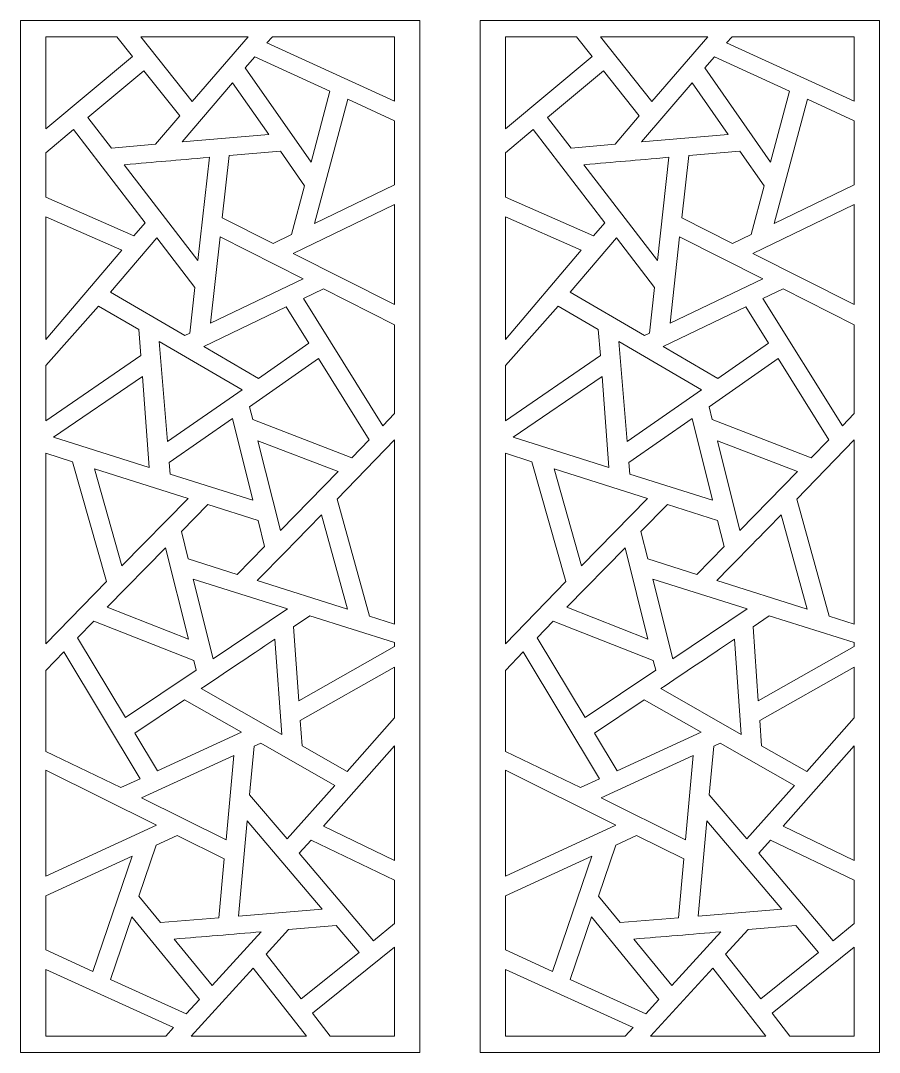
# Model space of a CAD drawing. Header units: centimetres. Extents: x -9.8 to 7.5, y -13.1 to 7.8.
import ezdxf

# ---------------------------------------------------------------- set-up
doc = ezdxf.new("R2010")
doc.units = ezdxf.units.CM
doc.header["$MEASUREMENT"] = 0
doc.layers.add('layer 1', color=7, linetype='Continuous')

msp = doc.modelspace()

# ---------------------------------------------------------------- linework, layer by layer
at = {"layer": 'layer 1', "color": 242, "lineweight": 9}
for points, knots in [([(-9.83016, 7.8012), (-7.20105, 7.8012), (-4.38065, 7.8012), (-1.75526, 7.8012), (-1.75526, 7.8012), (-1.75526, 0.67706), (-1.75526, -5.07497), (-1.75526, -13.07135), (-1.75526, -13.07135), (-4.38448, -13.07135), (-7.20509, -13.07135), (-9.83016, -13.07135), (-9.83016, -13.07135), (-9.83016, -6.11382), (-9.83016, 0.84371), (-9.83016, 7.8012)], [0, 0, 0, 0, 0.2, 0.2, 0.2, 0.2, 0.4, 0.4, 0.4, 0.4, 0.6, 0.6, 0.6, 0.6, 1, 1, 1, 1]), ([(-9.31799, 5.61068), (-9.31799, 5.61068), (-7.56679, 7.07403), (-7.56679, 7.07403), (-7.56679, 7.07403), (-7.56679, 7.07403), (-7.88141, 7.47029), (-7.88141, 7.47029), (-7.88141, 7.47029), (-7.88141, 7.47029), (-9.31799, 7.47029), (-9.31799, 7.47029), (-9.31799, 7.47029), (-9.31799, 7.47029), (-9.31799, 5.61068), (-9.31799, 5.61068)], [0, 0, 0, 0, 0.2, 0.2, 0.2, 0.2, 0.4, 0.4, 0.4, 0.4, 0.6, 0.6, 0.6, 0.6, 1, 1, 1, 1]), ([(-7.39704, 7.47029), (-7.39704, 7.47029), (-6.36133, 6.16583), (-6.36133, 6.16583), (-6.36133, 6.16583), (-6.36133, 6.16583), (-5.22453, 7.47029), (-5.22453, 7.47029), (-5.22453, 7.47029), (-5.22453, 7.47029), (-7.39704, 7.47029), (-7.39704, 7.47029)], [0, 0, 0, 0, 0.25, 0.25, 0.25, 0.25, 0.5, 0.5, 0.5, 0.5, 1, 1, 1, 1]), ([(-4.84812, 7.35404), (-4.84812, 7.35404), (-2.26742, 6.17101), (-2.26742, 6.17101), (-2.26742, 6.17101), (-2.26742, 6.17101), (-2.26742, 7.47029), (-2.26742, 7.47029), (-2.26742, 7.47029), (-2.26742, 7.47029), (-4.7354, 7.47029), (-4.7354, 7.47029), (-4.7354, 7.47029), (-4.7354, 7.47029), (-4.84812, 7.35404), (-4.84812, 7.35404)], [0, 0, 0, 0, 0.2, 0.2, 0.2, 0.2, 0.4, 0.4, 0.4, 0.4, 0.6, 0.6, 0.6, 0.6, 1, 1, 1, 1]), ([(-5.28492, 6.8431), (-5.28492, 6.8431), (-3.95623, 4.9408), (-3.95623, 4.9408), (-3.95623, 4.9408), (-3.95623, 4.9408), (-3.57295, 6.37358), (-3.57295, 6.37358), (-3.57295, 6.37358), (-3.57295, 6.37358), (-5.0935, 7.06701), (-5.0935, 7.06701), (-5.0935, 7.06701), (-5.0935, 7.06701), (-5.28492, 6.8431), (-5.28492, 6.8431)], [0, 0, 0, 0, 0.2, 0.2, 0.2, 0.2, 0.4, 0.4, 0.4, 0.4, 0.6, 0.6, 0.6, 0.6, 1, 1, 1, 1]), ([(-7.99142, 5.22147), (-7.99142, 5.22147), (-7.10227, 5.29915), (-7.10227, 5.29915), (-7.10227, 5.29915), (-7.10227, 5.29915), (-6.61247, 5.87208), (-6.61247, 5.87208), (-6.61247, 5.87208), (-6.61247, 5.87208), (-7.33556, 6.78281), (-7.33556, 6.78281), (-7.33556, 6.78281), (-7.33556, 6.78281), (-8.46906, 5.84282), (-8.46906, 5.84282), (-8.46906, 5.84282), (-8.46906, 5.84282), (-7.99142, 5.22147), (-7.99142, 5.22147)], [0, 0, 0, 0, 0.16666667, 0.16666667, 0.16666667, 0.16666667, 0.33333333, 0.33333333, 0.33333333, 0.33333333, 0.5, 0.5, 0.5, 0.5, 0.66666667, 0.66666667, 0.66666667, 0.66666667, 1, 1, 1, 1]), ([(-6.5647, 5.34611), (-6.5647, 5.34611), (-4.81167, 5.49927), (-4.81167, 5.49927), (-4.81167, 5.49927), (-4.81167, 5.49927), (-5.54104, 6.54351), (-5.54104, 6.54351), (-5.54104, 6.54351), (-5.54104, 6.54351), (-6.5647, 5.34611), (-6.5647, 5.34611)], [0, 0, 0, 0, 0.25, 0.25, 0.25, 0.25, 0.5, 0.5, 0.5, 0.5, 1, 1, 1, 1]), ([(-2.26742, 5.77207), (-2.26742, 5.77207), (-3.21236, 6.20913), (-3.21236, 6.20913), (-3.21236, 6.20913), (-3.21236, 6.20913), (-3.8837, 3.69961), (-3.8837, 3.69961), (-3.8837, 3.69961), (-3.8837, 3.69961), (-2.26742, 4.48257), (-2.26742, 4.48257), (-2.26742, 4.48257), (-2.26742, 4.48257), (-2.26742, 5.77207), (-2.26742, 5.77207)], [0, 0, 0, 0, 0.2, 0.2, 0.2, 0.2, 0.4, 0.4, 0.4, 0.4, 0.6, 0.6, 0.6, 0.6, 1, 1, 1, 1]), ([(-9.31799, 4.22769), (-9.31799, 4.22769), (-7.53869, 3.44526), (-7.53869, 3.44526), (-7.53869, 3.44526), (-7.53869, 3.44526), (-7.3104, 3.71218), (-7.3104, 3.71218), (-7.3104, 3.71218), (-7.3104, 3.71218), (-8.7617, 5.60014), (-8.7617, 5.60014), (-8.7617, 5.60014), (-8.7617, 5.60014), (-9.31799, 5.12765), (-9.31799, 5.12765), (-9.31799, 5.12765), (-9.31799, 5.12765), (-9.31799, 4.22769), (-9.31799, 4.22769)], [0, 0, 0, 0, 0.16666667, 0.16666667, 0.16666667, 0.16666667, 0.33333333, 0.33333333, 0.33333333, 0.33333333, 0.5, 0.5, 0.5, 0.5, 0.66666667, 0.66666667, 0.66666667, 0.66666667, 1, 1, 1, 1]), ([(-6.24389, 2.94817), (-6.24389, 2.94817), (-6.01094, 5.03646), (-6.01094, 5.03646), (-6.01094, 5.03646), (-6.71171, 4.97524), (-7.0831, 4.94279), (-7.73352, 4.88597), (-7.73352, 4.88597), (-7.73352, 4.88597), (-6.24389, 2.94817), (-6.24389, 2.94817)], [0, 0, 0, 0, 0.25, 0.25, 0.25, 0.25, 0.5, 0.5, 0.5, 0.5, 1, 1, 1, 1]), ([(-4.72489, 3.29549), (-4.72489, 3.29549), (-4.34792, 3.47659), (-4.34792, 3.47659), (-4.34792, 3.47659), (-4.34792, 3.47659), (-4.08511, 4.45905), (-4.08511, 4.45905), (-4.08511, 4.45905), (-4.08511, 4.45905), (-4.57598, 5.16183), (-4.57598, 5.16183), (-4.57598, 5.16183), (-4.57598, 5.16183), (-5.61186, 5.07133), (-5.61186, 5.07133), (-5.61186, 5.07133), (-5.61186, 5.07133), (-5.75247, 3.81079), (-5.75247, 3.81079), (-5.75247, 3.81079), (-5.75247, 3.81079), (-4.72489, 3.29549), (-4.72489, 3.29549)], [0, 0, 0, 0, 0.14285714, 0.14285714, 0.14285714, 0.14285714, 0.28571429, 0.28571429, 0.28571429, 0.28571429, 0.42857143, 0.42857143, 0.42857143, 0.42857143, 0.57142857, 0.57142857, 0.57142857, 0.57142857, 0.71428571, 0.71428571, 0.71428571, 0.71428571, 1, 1, 1, 1]), ([(-2.26742, 4.07922), (-2.26742, 4.07922), (-4.31412, 3.08951), (-4.31412, 3.08951), (-4.31412, 3.08951), (-4.31412, 3.08951), (-2.26742, 2.05642), (-2.26742, 2.05642), (-2.26742, 2.05642), (-2.26742, 2.05642), (-2.26742, 4.07922), (-2.26742, 4.07922)], [0, 0, 0, 0, 0.25, 0.25, 0.25, 0.25, 0.5, 0.5, 0.5, 0.5, 1, 1, 1, 1]), ([(-9.31799, 1.34918), (-9.31799, 1.34918), (-7.78503, 3.15724), (-7.78503, 3.15724), (-7.78503, 3.15724), (-7.78503, 3.15724), (-9.31799, 3.83216), (-9.31799, 3.83216), (-9.31799, 3.83216), (-9.31799, 3.83216), (-9.31799, 1.34918), (-9.31799, 1.34918)], [0, 0, 0, 0, 0.25, 0.25, 0.25, 0.25, 0.5, 0.5, 0.5, 0.5, 1, 1, 1, 1]), ([(-7.07491, 3.40584), (-7.07491, 3.40584), (-8.01161, 2.31069), (-8.01161, 2.31069), (-8.01161, 2.31069), (-8.01161, 2.31069), (-6.50581, 1.43108), (-6.50581, 1.43108), (-6.50581, 1.43108), (-6.50581, 1.43108), (-6.40787, 1.47813), (-6.40787, 1.47813), (-6.40787, 1.47813), (-6.40787, 1.47813), (-6.30461, 2.40379), (-6.30461, 2.40379), (-6.30461, 2.40379), (-6.30461, 2.40379), (-7.07491, 3.40584), (-7.07491, 3.40584)], [0, 0, 0, 0, 0.16666667, 0.16666667, 0.16666667, 0.16666667, 0.33333333, 0.33333333, 0.33333333, 0.33333333, 0.5, 0.5, 0.5, 0.5, 0.66666667, 0.66666667, 0.66666667, 0.66666667, 1, 1, 1, 1]), ([(-4.11223, 2.58099), (-4.11223, 2.58099), (-5.7955, 3.42509), (-5.7955, 3.42509), (-5.7955, 3.42509), (-5.7955, 3.42509), (-5.99031, 1.67874), (-5.99031, 1.67874), (-5.99031, 1.67874), (-5.99031, 1.67874), (-4.11223, 2.58099), (-4.11223, 2.58099)], [0, 0, 0, 0, 0.25, 0.25, 0.25, 0.25, 0.5, 0.5, 0.5, 0.5, 1, 1, 1, 1]), ([(-2.26742, 1.64914), (-2.26742, 1.64914), (-3.70143, 2.37499), (-3.70143, 2.37499), (-3.70143, 2.37499), (-3.70143, 2.37499), (-4.11036, 2.17855), (-4.11036, 2.17855), (-4.11036, 2.17855), (-4.11036, 2.17855), (-2.50107, -0.39646), (-2.50107, -0.39646), (-2.50107, -0.39646), (-2.50107, -0.39646), (-2.26742, -0.14446), (-2.26742, -0.14446), (-2.26742, -0.14446), (-2.26742, -0.14446), (-2.26742, 1.64914), (-2.26742, 1.64914)], [0, 0, 0, 0, 0.16666667, 0.16666667, 0.16666667, 0.16666667, 0.33333333, 0.33333333, 0.33333333, 0.33333333, 0.5, 0.5, 0.5, 0.5, 0.66666667, 0.66666667, 0.66666667, 0.66666667, 1, 1, 1, 1]), ([(-9.31799, -0.29556), (-9.31799, -0.29556), (-7.39728, 1.02686), (-7.39728, 1.02686), (-7.39728, 1.02686), (-7.39728, 1.02686), (-7.44101, 1.55349), (-7.44101, 1.55349), (-7.44101, 1.55349), (-7.44101, 1.55349), (-8.25338, 2.02803), (-8.25338, 2.02803), (-8.25338, 2.02803), (-8.25338, 2.02803), (-9.31799, 0.82479), (-9.31799, 0.82479), (-9.31799, 0.82479), (-9.31799, 0.82479), (-9.31799, -0.29556), (-9.31799, -0.29556)], [0, 0, 0, 0, 0.16666667, 0.16666667, 0.16666667, 0.16666667, 0.33333333, 0.33333333, 0.33333333, 0.33333333, 0.5, 0.5, 0.5, 0.5, 0.66666667, 0.66666667, 0.66666667, 0.66666667, 1, 1, 1, 1]), ([(-3.99831, 1.27625), (-3.99831, 1.27625), (-4.45789, 2.01159), (-4.45789, 2.01159), (-4.45789, 2.01159), (-4.45789, 2.01159), (-6.12694, 1.20977), (-6.12694, 1.20977), (-6.12694, 1.20977), (-6.12694, 1.20977), (-5.02107, 0.56378), (-5.02107, 0.56378), (-5.02107, 0.56378), (-5.02107, 0.56378), (-3.99831, 1.27625), (-3.99831, 1.27625)], [0, 0, 0, 0, 0.2, 0.2, 0.2, 0.2, 0.4, 0.4, 0.4, 0.4, 0.6, 0.6, 0.6, 0.6, 1, 1, 1, 1]), ([(-6.85823, -0.71601), (-6.85823, -0.71601), (-5.35204, 0.33323), (-5.35204, 0.33323), (-5.35204, 0.33323), (-5.35204, 0.33323), (-7.02661, 1.31142), (-7.02661, 1.31142), (-7.02661, 1.31142), (-7.02661, 1.31142), (-6.85823, -0.71601), (-6.85823, -0.71601)], [0, 0, 0, 0, 0.25, 0.25, 0.25, 0.25, 0.5, 0.5, 0.5, 0.5, 1, 1, 1, 1]), ([(-2.77702, -0.67788), (-2.77702, -0.67788), (-3.80261, 0.96312), (-3.80261, 0.96312), (-3.80261, 0.96312), (-3.80261, 0.96312), (-5.20059, -0.01072), (-5.20059, -0.01072), (-5.20059, -0.01072), (-5.20059, -0.01072), (-5.13598, -0.26882), (-5.13598, -0.26882), (-5.13598, -0.26882), (-5.13598, -0.26882), (-3.13335, -1.04126), (-3.13335, -1.04126), (-3.13335, -1.04126), (-3.13335, -1.04126), (-2.77702, -0.67788), (-2.77702, -0.67788)], [0, 0, 0, 0, 0.16666667, 0.16666667, 0.16666667, 0.16666667, 0.33333333, 0.33333333, 0.33333333, 0.33333333, 0.5, 0.5, 0.5, 0.5, 0.66666667, 0.66666667, 0.66666667, 0.66666667, 1, 1, 1, 1]), ([(-7.23097, -1.23878), (-7.23097, -1.23878), (-7.36219, 0.60445), (-7.36219, 0.60445), (-7.36219, 0.60445), (-7.36219, 0.60445), (-9.16379, -0.62732), (-9.16379, -0.62732), (-9.16379, -0.62732), (-9.16379, -0.62732), (-7.23097, -1.23878), (-7.23097, -1.23878)], [0, 0, 0, 0, 0.25, 0.25, 0.25, 0.25, 0.5, 0.5, 0.5, 0.5, 1, 1, 1, 1]), ([(-5.13096, -1.89936), (-5.13096, -1.89936), (-5.54391, -0.24988), (-5.54391, -0.24988), (-5.54391, -0.24988), (-5.54391, -0.24988), (-6.82294, -1.14087), (-6.82294, -1.14087), (-6.82294, -1.14087), (-6.82294, -1.14087), (-6.80377, -1.37172), (-6.80377, -1.37172), (-6.80377, -1.37172), (-6.80377, -1.37172), (-5.13096, -1.89936), (-5.13096, -1.89936)], [0, 0, 0, 0, 0.2, 0.2, 0.2, 0.2, 0.4, 0.4, 0.4, 0.4, 0.6, 0.6, 0.6, 0.6, 1, 1, 1, 1]), ([(-3.40882, -1.32219), (-3.40882, -1.32219), (-5.02869, -0.69739), (-5.02869, -0.69739), (-5.02869, -0.69739), (-5.02869, -0.69739), (-4.57466, -2.51113), (-4.57466, -2.51113), (-4.57466, -2.51113), (-4.57466, -2.51113), (-3.40882, -1.32219), (-3.40882, -1.32219)], [0, 0, 0, 0, 0.25, 0.25, 0.25, 0.25, 0.5, 0.5, 0.5, 0.5, 1, 1, 1, 1]), ([(-2.26742, -0.6809), (-2.26742, -0.6809), (-3.42634, -1.8765), (-3.42634, -1.8765), (-3.42634, -1.8765), (-3.42634, -1.8765), (-2.77206, -4.24431), (-2.77206, -4.24431), (-2.77206, -4.24431), (-2.77206, -4.24431), (-2.26742, -4.40773), (-2.26742, -4.40773), (-2.26742, -4.40773), (-2.26742, -4.40773), (-2.26742, -0.6809), (-2.26742, -0.6809)], [0, 0, 0, 0, 0.2, 0.2, 0.2, 0.2, 0.4, 0.4, 0.4, 0.4, 0.6, 0.6, 0.6, 0.6, 1, 1, 1, 1]), ([(-9.31799, -4.8094), (-9.31799, -4.8094), (-8.09456, -3.548), (-8.09456, -3.548), (-8.09456, -3.548), (-8.09456, -3.548), (-8.78222, -1.12497), (-8.78222, -1.12497), (-8.78222, -1.12497), (-8.78222, -1.12497), (-9.31799, -0.95173), (-9.31799, -0.95173), (-9.31799, -0.95173), (-9.31799, -0.95173), (-9.31799, -4.8094), (-9.31799, -4.8094)], [0, 0, 0, 0, 0.2, 0.2, 0.2, 0.2, 0.4, 0.4, 0.4, 0.4, 0.6, 0.6, 0.6, 0.6, 1, 1, 1, 1]), ([(-7.7797, -3.2269), (-7.7797, -3.2269), (-6.44231, -1.86302), (-6.44231, -1.86302), (-6.44231, -1.86302), (-6.44231, -1.86302), (-8.33629, -1.26562), (-8.33629, -1.26562), (-8.33629, -1.26562), (-8.33629, -1.26562), (-7.7797, -3.2269), (-7.7797, -3.2269)], [0, 0, 0, 0, 0.25, 0.25, 0.25, 0.25, 0.5, 0.5, 0.5, 0.5, 1, 1, 1, 1]), ([(-6.43951, -3.08753), (-6.43951, -3.08753), (-5.44687, -3.40063), (-5.44687, -3.40063), (-5.44687, -3.40063), (-5.44687, -3.40063), (-4.8958, -2.83864), (-4.8958, -2.83864), (-4.8958, -2.83864), (-4.8958, -2.83864), (-5.0284, -2.309), (-5.0284, -2.309), (-5.0284, -2.309), (-5.0284, -2.309), (-6.04055, -1.98974), (-6.04055, -1.98974), (-6.04055, -1.98974), (-6.04055, -1.98974), (-6.57729, -2.53712), (-6.57729, -2.53712), (-6.57729, -2.53712), (-6.57729, -2.53712), (-6.43951, -3.08753), (-6.43951, -3.08753)], [0, 0, 0, 0, 0.14285714, 0.14285714, 0.14285714, 0.14285714, 0.28571429, 0.28571429, 0.28571429, 0.28571429, 0.42857143, 0.42857143, 0.42857143, 0.42857143, 0.57142857, 0.57142857, 0.57142857, 0.57142857, 0.71428571, 0.71428571, 0.71428571, 0.71428571, 1, 1, 1, 1]), ([(-3.74248, -2.19891), (-4.25125, -2.71775), (-4.5691, -3.04189), (-5.04512, -3.52734), (-5.04512, -3.52734), (-5.04512, -3.52734), (-3.21599, -4.10429), (-3.21599, -4.10429), (-3.21599, -4.10429), (-3.21599, -4.10429), (-3.74248, -2.19891), (-3.74248, -2.19891)], [0, 0, 0, 0, 0.25, 0.25, 0.25, 0.25, 0.5, 0.5, 0.5, 0.5, 1, 1, 1, 1]), ([(-6.43579, -4.71282), (-6.43579, -4.71282), (-6.89848, -2.86468), (-6.89848, -2.86468), (-6.89848, -2.86468), (-6.89848, -2.86468), (-8.0768, -4.06633), (-8.0768, -4.06633), (-8.0768, -4.06633), (-8.0768, -4.06633), (-6.43579, -4.71282), (-6.43579, -4.71282)], [0, 0, 0, 0, 0.25, 0.25, 0.25, 0.25, 0.5, 0.5, 0.5, 0.5, 1, 1, 1, 1]), ([(-4.43062, -4.09846), (-4.43062, -4.09846), (-6.33696, -3.49716), (-6.33696, -3.49716), (-6.33696, -3.49716), (-6.33696, -3.49716), (-5.93397, -5.10697), (-5.93397, -5.10697), (-5.93397, -5.10697), (-5.93397, -5.10697), (-4.43062, -4.09846), (-4.43062, -4.09846)], [0, 0, 0, 0, 0.25, 0.25, 0.25, 0.25, 0.5, 0.5, 0.5, 0.5, 1, 1, 1, 1]), ([(-7.70952, -6.29807), (-7.70952, -6.29807), (-6.27915, -5.33853), (-6.27915, -5.33853), (-6.27915, -5.33853), (-6.27915, -5.33853), (-6.3279, -5.14378), (-6.3279, -5.14378), (-6.3279, -5.14378), (-6.3279, -5.14378), (-8.35156, -4.34654), (-8.35156, -4.34654), (-8.35156, -4.34654), (-8.35156, -4.34654), (-8.68047, -4.68196), (-8.68047, -4.68196), (-8.68047, -4.68196), (-8.68047, -4.68196), (-7.70952, -6.29807), (-7.70952, -6.29807)], [0, 0, 0, 0, 0.16666667, 0.16666667, 0.16666667, 0.16666667, 0.33333333, 0.33333333, 0.33333333, 0.33333333, 0.5, 0.5, 0.5, 0.5, 0.66666667, 0.66666667, 0.66666667, 0.66666667, 1, 1, 1, 1]), ([(-2.26742, -4.77983), (-2.26742, -4.77983), (-3.98112, -4.24024), (-3.98112, -4.24024), (-3.98112, -4.24024), (-3.98112, -4.24024), (-4.31132, -4.46175), (-4.31132, -4.46175), (-4.31132, -4.46175), (-4.31132, -4.46175), (-4.20384, -5.95682), (-4.20384, -5.95682), (-4.20384, -5.95682), (-4.20384, -5.95682), (-2.26742, -4.85941), (-2.26742, -4.85941), (-2.26742, -4.85941), (-2.26742, -4.85941), (-2.26742, -4.77983), (-2.26742, -4.77983)], [0, 0, 0, 0, 0.16666667, 0.16666667, 0.16666667, 0.16666667, 0.33333333, 0.33333333, 0.33333333, 0.33333333, 0.5, 0.5, 0.5, 0.5, 0.66666667, 0.66666667, 0.66666667, 0.66666667, 1, 1, 1, 1]), ([(-4.54878, -6.63826), (-4.54878, -6.63826), (-4.68713, -4.71386), (-4.68713, -4.71386), (-4.68713, -4.71386), (-5.23429, -5.08091), (-5.70701, -5.39803), (-6.17558, -5.71236), (-6.17558, -5.71236), (-6.17558, -5.71236), (-4.54878, -6.63826), (-4.54878, -6.63826)], [0, 0, 0, 0, 0.25, 0.25, 0.25, 0.25, 0.5, 0.5, 0.5, 0.5, 1, 1, 1, 1]), ([(-9.31799, -6.98482), (-9.31799, -6.98482), (-7.80138, -7.71338), (-7.80138, -7.71338), (-7.80138, -7.71338), (-7.80138, -7.71338), (-7.41354, -7.53579), (-7.41354, -7.53579), (-7.41354, -7.53579), (-7.41354, -7.53579), (-8.95809, -4.96507), (-8.95809, -4.96507), (-8.95809, -4.96507), (-8.95809, -4.96507), (-9.31799, -5.34584), (-9.31799, -5.34584), (-9.31799, -5.34584), (-9.31799, -5.34584), (-9.31799, -6.98482), (-9.31799, -6.98482)], [0, 0, 0, 0, 0.16666667, 0.16666667, 0.16666667, 0.16666667, 0.33333333, 0.33333333, 0.33333333, 0.33333333, 0.5, 0.5, 0.5, 0.5, 0.66666667, 0.66666667, 0.66666667, 0.66666667, 1, 1, 1, 1]), ([(-2.26742, -5.27875), (-2.26742, -5.27875), (-4.17487, -6.35985), (-4.17487, -6.35985), (-4.17487, -6.35985), (-4.17487, -6.35985), (-4.13805, -6.87203), (-4.13805, -6.87203), (-4.13805, -6.87203), (-4.13805, -6.87203), (-3.22428, -7.39211), (-3.22428, -7.39211), (-3.22428, -7.39211), (-3.22428, -7.39211), (-2.26742, -6.30404), (-2.26742, -6.30404), (-2.26742, -6.30404), (-2.26742, -6.30404), (-2.26742, -5.27875), (-2.26742, -5.27875)], [0, 0, 0, 0, 0.16666667, 0.16666667, 0.16666667, 0.16666667, 0.33333333, 0.33333333, 0.33333333, 0.33333333, 0.5, 0.5, 0.5, 0.5, 0.66666667, 0.66666667, 0.66666667, 0.66666667, 1, 1, 1, 1]), ([(-5.36181, -6.59627), (-5.36181, -6.59627), (-6.51489, -5.93999), (-6.51489, -5.93999), (-6.51489, -5.93999), (-6.51489, -5.93999), (-7.51968, -6.61403), (-7.51968, -6.61403), (-7.51968, -6.61403), (-7.51968, -6.61403), (-7.06248, -7.37503), (-7.06248, -7.37503), (-7.06248, -7.37503), (-7.06248, -7.37503), (-5.36181, -6.59627), (-5.36181, -6.59627)], [0, 0, 0, 0, 0.2, 0.2, 0.2, 0.2, 0.4, 0.4, 0.4, 0.4, 0.6, 0.6, 0.6, 0.6, 1, 1, 1, 1]), ([(-4.43908, -8.75433), (-4.43908, -8.75433), (-3.47317, -7.67121), (-3.47317, -7.67121), (-3.47317, -7.67121), (-3.47317, -7.67121), (-4.97319, -6.81746), (-4.97319, -6.81746), (-4.97319, -6.81746), (-4.97319, -6.81746), (-5.10694, -6.87871), (-5.10694, -6.87871), (-5.10694, -6.87871), (-5.10694, -6.87871), (-5.19729, -7.86174), (-5.19729, -7.86174), (-5.19729, -7.86174), (-5.19729, -7.86174), (-4.43908, -8.75433), (-4.43908, -8.75433)], [0, 0, 0, 0, 0.16666667, 0.16666667, 0.16666667, 0.16666667, 0.33333333, 0.33333333, 0.33333333, 0.33333333, 0.5, 0.5, 0.5, 0.5, 0.66666667, 0.66666667, 0.66666667, 0.66666667, 1, 1, 1, 1]), ([(-2.26742, -6.8709), (-2.26742, -6.8709), (-3.70438, -8.49733), (-3.70438, -8.49733), (-3.70438, -8.49733), (-3.70438, -8.49733), (-2.26742, -9.18815), (-2.26742, -9.18815), (-2.26742, -9.18815), (-2.26742, -9.18815), (-2.26742, -6.8709), (-2.26742, -6.8709)], [0, 0, 0, 0, 0.25, 0.25, 0.25, 0.25, 0.5, 0.5, 0.5, 0.5, 1, 1, 1, 1]), ([(-7.38319, -7.92105), (-7.38319, -7.92105), (-5.6752, -8.76918), (-5.6752, -8.76918), (-5.6752, -8.76918), (-5.6752, -8.76918), (-5.51878, -7.06729), (-5.51878, -7.06729), (-5.51878, -7.06729), (-5.51878, -7.06729), (-7.38319, -7.92105), (-7.38319, -7.92105)], [0, 0, 0, 0, 0.25, 0.25, 0.25, 0.25, 0.5, 0.5, 0.5, 0.5, 1, 1, 1, 1]), ([(-9.31799, -9.50523), (-9.31799, -9.50523), (-7.08382, -8.47601), (-7.08382, -8.47601), (-7.08382, -8.47601), (-7.08382, -8.47601), (-9.31799, -7.35991), (-9.31799, -7.35991), (-9.31799, -7.35991), (-9.31799, -7.35991), (-9.31799, -9.50523), (-9.31799, -9.50523)], [0, 0, 0, 0, 0.25, 0.25, 0.25, 0.25, 0.5, 0.5, 0.5, 0.5, 1, 1, 1, 1]), ([(-5.24573, -8.38881), (-5.24573, -8.38881), (-5.42264, -10.31368), (-5.42264, -10.31368), (-5.42264, -10.31368), (-5.42264, -10.31368), (-3.73024, -10.17289), (-3.73024, -10.17289), (-3.73024, -10.17289), (-3.73024, -10.17289), (-5.24573, -8.38881), (-5.24573, -8.38881)], [0, 0, 0, 0, 0.25, 0.25, 0.25, 0.25, 0.5, 0.5, 0.5, 0.5, 1, 1, 1, 1]), ([(-5.8202, -10.34675), (-5.8202, -10.34675), (-5.71091, -9.15775), (-5.71091, -9.15775), (-5.71091, -9.15775), (-5.71091, -9.15775), (-6.66564, -8.68367), (-6.66564, -8.68367), (-6.66564, -8.68367), (-6.66564, -8.68367), (-7.08635, -8.87632), (-7.08635, -8.87632), (-7.08635, -8.87632), (-7.08635, -8.87632), (-7.43731, -9.90945), (-7.43731, -9.90945), (-7.43731, -9.90945), (-7.43731, -9.90945), (-6.99844, -10.44477), (-6.99844, -10.44477), (-6.99844, -10.44477), (-6.99844, -10.44477), (-5.8202, -10.34675), (-5.8202, -10.34675)], [0, 0, 0, 0, 0.14285714, 0.14285714, 0.14285714, 0.14285714, 0.28571429, 0.28571429, 0.28571429, 0.28571429, 0.42857143, 0.42857143, 0.42857143, 0.42857143, 0.57142857, 0.57142857, 0.57142857, 0.57142857, 0.71428571, 0.71428571, 0.71428571, 0.71428571, 1, 1, 1, 1]), ([(-2.26742, -9.59069), (-2.26742, -9.59069), (-3.95634, -8.77987), (-3.95634, -8.77987), (-3.95634, -8.77987), (-3.95634, -8.77987), (-4.19247, -9.04465), (-4.19247, -9.04465), (-4.19247, -9.04465), (-4.19247, -9.04465), (-2.68967, -10.81379), (-2.68967, -10.81379), (-2.68967, -10.81379), (-2.68967, -10.81379), (-2.26742, -10.46441), (-2.26742, -10.46441), (-2.26742, -10.46441), (-2.26742, -10.46441), (-2.26742, -9.59069), (-2.26742, -9.59069)], [0, 0, 0, 0, 0.16666667, 0.16666667, 0.16666667, 0.16666667, 0.33333333, 0.33333333, 0.33333333, 0.33333333, 0.5, 0.5, 0.5, 0.5, 0.66666667, 0.66666667, 0.66666667, 0.66666667, 1, 1, 1, 1]), ([(-9.31799, -10.99539), (-9.31799, -10.99539), (-8.36641, -11.43346), (-8.36641, -11.43346), (-8.36641, -11.43346), (-8.36641, -11.43346), (-7.57353, -9.0994), (-7.57353, -9.0994), (-7.57353, -9.0994), (-7.57353, -9.0994), (-9.31799, -9.90439), (-9.31799, -9.90439), (-9.31799, -9.90439), (-9.31799, -9.90439), (-9.31799, -10.99539), (-9.31799, -10.99539)], [0, 0, 0, 0, 0.2, 0.2, 0.2, 0.2, 0.4, 0.4, 0.4, 0.4, 0.6, 0.6, 0.6, 0.6, 1, 1, 1, 1]), ([(-6.48089, -12.28938), (-6.48089, -12.28938), (-6.21439, -11.99852), (-6.21439, -11.99852), (-6.21439, -11.99852), (-6.21439, -11.99852), (-7.5808, -10.33183), (-7.5808, -10.33183), (-7.5808, -10.33183), (-7.5808, -10.33183), (-8.00999, -11.59526), (-8.00999, -11.59526), (-8.00999, -11.59526), (-8.00999, -11.59526), (-6.48089, -12.28938), (-6.48089, -12.28938)], [0, 0, 0, 0, 0.2, 0.2, 0.2, 0.2, 0.4, 0.4, 0.4, 0.4, 0.6, 0.6, 0.6, 0.6, 1, 1, 1, 1]), ([(-4.96346, -10.63329), (-5.5496, -10.68205), (-6.13588, -10.73082), (-6.72383, -10.77973), (-6.72383, -10.77973), (-6.72383, -10.77973), (-5.9559, -11.71641), (-5.9559, -11.71641), (-5.9559, -11.71641), (-5.9559, -11.71641), (-4.96346, -10.63329), (-4.96346, -10.63329)], [0, 0, 0, 0, 0.25, 0.25, 0.25, 0.25, 0.5, 0.5, 0.5, 0.5, 1, 1, 1, 1]), ([(-4.1555, -11.9892), (-4.1555, -11.9892), (-2.9848, -11.05045), (-2.9848, -11.05045), (-2.9848, -11.05045), (-2.9848, -11.05045), (-3.44636, -10.50708), (-3.44636, -10.50708), (-3.44636, -10.50708), (-3.44636, -10.50708), (-4.4102, -10.58726), (-4.4102, -10.58726), (-4.4102, -10.58726), (-4.4102, -10.58726), (-4.86446, -11.08302), (-4.86446, -11.08302), (-4.86446, -11.08302), (-4.86446, -11.08302), (-4.1555, -11.9892), (-4.1555, -11.9892)], [0, 0, 0, 0, 0.16666667, 0.16666667, 0.16666667, 0.16666667, 0.33333333, 0.33333333, 0.33333333, 0.33333333, 0.5, 0.5, 0.5, 0.5, 0.66666667, 0.66666667, 0.66666667, 0.66666667, 1, 1, 1, 1]), ([(-2.26742, -10.94009), (-2.26742, -10.94009), (-3.92681, -12.2815), (-3.92681, -12.2815), (-3.92681, -12.2815), (-3.92681, -12.2815), (-3.56774, -12.74045), (-3.56774, -12.74045), (-3.56774, -12.74045), (-3.56774, -12.74045), (-2.26742, -12.74045), (-2.26742, -12.74045), (-2.26742, -12.74045), (-2.26742, -12.74045), (-2.26742, -10.94009), (-2.26742, -10.94009)], [0, 0, 0, 0, 0.2, 0.2, 0.2, 0.2, 0.4, 0.4, 0.4, 0.4, 0.6, 0.6, 0.6, 0.6, 1, 1, 1, 1]), ([(-6.8942, -12.74045), (-6.8942, -12.74045), (-6.7388, -12.57085), (-6.7388, -12.57085), (-6.7388, -12.57085), (-6.7388, -12.57085), (-9.31799, -11.39394), (-9.31799, -11.39394), (-9.31799, -11.39394), (-9.31799, -11.39394), (-9.31799, -12.74045), (-9.31799, -12.74045), (-9.31799, -12.74045), (-9.31799, -12.74045), (-6.8942, -12.74045), (-6.8942, -12.74045)], [0, 0, 0, 0, 0.2, 0.2, 0.2, 0.2, 0.4, 0.4, 0.4, 0.4, 0.6, 0.6, 0.6, 0.6, 1, 1, 1, 1]), ([(-4.04962, -12.74045), (-4.04962, -12.74045), (-5.1244, -11.36671), (-5.1244, -11.36671), (-5.1244, -11.36671), (-5.1244, -11.36671), (-6.38312, -12.74045), (-6.38312, -12.74045), (-6.38312, -12.74045), (-6.38312, -12.74045), (-4.04962, -12.74045), (-4.04962, -12.74045)], [0, 0, 0, 0, 0.25, 0.25, 0.25, 0.25, 0.5, 0.5, 0.5, 0.5, 1, 1, 1, 1])]:
    msp.add_open_spline(points, degree=3, knots=knots, dxfattribs=at)
at = {"layer": 'layer 1', "color": 177, "lineweight": 9}
for points, knots in [([(-0.53373, 7.8012), (2.09538, 7.8012), (4.91578, 7.8012), (7.54117, 7.8012), (7.54117, 7.8012), (7.54117, 0.67706), (7.54117, -5.07497), (7.54117, -13.07135), (7.54117, -13.07135), (4.91195, -13.07135), (2.09134, -13.07135), (-0.53373, -13.07135), (-0.53373, -13.07135), (-0.53373, -6.11382), (-0.53373, 0.84371), (-0.53373, 7.8012)], [0, 0, 0, 0, 0.2, 0.2, 0.2, 0.2, 0.4, 0.4, 0.4, 0.4, 0.6, 0.6, 0.6, 0.6, 1, 1, 1, 1]), ([(-0.02156, 5.61068), (-0.02156, 5.61068), (1.72964, 7.07403), (1.72964, 7.07403), (1.72964, 7.07403), (1.72964, 7.07403), (1.41502, 7.47029), (1.41502, 7.47029), (1.41502, 7.47029), (1.41502, 7.47029), (-0.02156, 7.47029), (-0.02156, 7.47029), (-0.02156, 7.47029), (-0.02156, 7.47029), (-0.02156, 5.61068), (-0.02156, 5.61068)], [0, 0, 0, 0, 0.2, 0.2, 0.2, 0.2, 0.4, 0.4, 0.4, 0.4, 0.6, 0.6, 0.6, 0.6, 1, 1, 1, 1]), ([(1.89939, 7.47029), (1.89939, 7.47029), (2.9351, 6.16583), (2.9351, 6.16583), (2.9351, 6.16583), (2.9351, 6.16583), (4.0719, 7.47029), (4.0719, 7.47029), (4.0719, 7.47029), (4.0719, 7.47029), (1.89939, 7.47029), (1.89939, 7.47029)], [0, 0, 0, 0, 0.25, 0.25, 0.25, 0.25, 0.5, 0.5, 0.5, 0.5, 1, 1, 1, 1]), ([(4.44831, 7.35404), (4.44831, 7.35404), (7.02901, 6.17101), (7.02901, 6.17101), (7.02901, 6.17101), (7.02901, 6.17101), (7.02901, 7.47029), (7.02901, 7.47029), (7.02901, 7.47029), (7.02901, 7.47029), (4.56103, 7.47029), (4.56103, 7.47029), (4.56103, 7.47029), (4.56103, 7.47029), (4.44831, 7.35404), (4.44831, 7.35404)], [0, 0, 0, 0, 0.2, 0.2, 0.2, 0.2, 0.4, 0.4, 0.4, 0.4, 0.6, 0.6, 0.6, 0.6, 1, 1, 1, 1]), ([(4.01151, 6.8431), (4.01151, 6.8431), (5.3402, 4.9408), (5.3402, 4.9408), (5.3402, 4.9408), (5.3402, 4.9408), (5.72348, 6.37358), (5.72348, 6.37358), (5.72348, 6.37358), (5.72348, 6.37358), (4.20293, 7.06701), (4.20293, 7.06701), (4.20293, 7.06701), (4.20293, 7.06701), (4.01151, 6.8431), (4.01151, 6.8431)], [0, 0, 0, 0, 0.2, 0.2, 0.2, 0.2, 0.4, 0.4, 0.4, 0.4, 0.6, 0.6, 0.6, 0.6, 1, 1, 1, 1]), ([(1.30501, 5.22147), (1.30501, 5.22147), (2.19416, 5.29915), (2.19416, 5.29915), (2.19416, 5.29915), (2.19416, 5.29915), (2.68396, 5.87208), (2.68396, 5.87208), (2.68396, 5.87208), (2.68396, 5.87208), (1.96087, 6.78281), (1.96087, 6.78281), (1.96087, 6.78281), (1.96087, 6.78281), (0.82737, 5.84282), (0.82737, 5.84282), (0.82737, 5.84282), (0.82737, 5.84282), (1.30501, 5.22147), (1.30501, 5.22147)], [0, 0, 0, 0, 0.16666667, 0.16666667, 0.16666667, 0.16666667, 0.33333333, 0.33333333, 0.33333333, 0.33333333, 0.5, 0.5, 0.5, 0.5, 0.66666667, 0.66666667, 0.66666667, 0.66666667, 1, 1, 1, 1]), ([(2.73173, 5.34611), (2.73173, 5.34611), (4.48476, 5.49927), (4.48476, 5.49927), (4.48476, 5.49927), (4.48476, 5.49927), (3.75539, 6.54351), (3.75539, 6.54351), (3.75539, 6.54351), (3.75539, 6.54351), (2.73173, 5.34611), (2.73173, 5.34611)], [0, 0, 0, 0, 0.25, 0.25, 0.25, 0.25, 0.5, 0.5, 0.5, 0.5, 1, 1, 1, 1]), ([(7.02901, 5.77207), (7.02901, 5.77207), (6.08407, 6.20913), (6.08407, 6.20913), (6.08407, 6.20913), (6.08407, 6.20913), (5.41273, 3.69961), (5.41273, 3.69961), (5.41273, 3.69961), (5.41273, 3.69961), (7.02901, 4.48257), (7.02901, 4.48257), (7.02901, 4.48257), (7.02901, 4.48257), (7.02901, 5.77207), (7.02901, 5.77207)], [0, 0, 0, 0, 0.2, 0.2, 0.2, 0.2, 0.4, 0.4, 0.4, 0.4, 0.6, 0.6, 0.6, 0.6, 1, 1, 1, 1]), ([(-0.02156, 4.22769), (-0.02156, 4.22769), (1.75774, 3.44526), (1.75774, 3.44526), (1.75774, 3.44526), (1.75774, 3.44526), (1.98603, 3.71218), (1.98603, 3.71218), (1.98603, 3.71218), (1.98603, 3.71218), (0.53473, 5.60014), (0.53473, 5.60014), (0.53473, 5.60014), (0.53473, 5.60014), (-0.02156, 5.12765), (-0.02156, 5.12765), (-0.02156, 5.12765), (-0.02156, 5.12765), (-0.02156, 4.22769), (-0.02156, 4.22769)], [0, 0, 0, 0, 0.16666667, 0.16666667, 0.16666667, 0.16666667, 0.33333333, 0.33333333, 0.33333333, 0.33333333, 0.5, 0.5, 0.5, 0.5, 0.66666667, 0.66666667, 0.66666667, 0.66666667, 1, 1, 1, 1]), ([(3.05254, 2.94817), (3.05254, 2.94817), (3.28549, 5.03646), (3.28549, 5.03646), (3.28549, 5.03646), (2.58472, 4.97524), (2.21333, 4.94279), (1.56291, 4.88597), (1.56291, 4.88597), (1.56291, 4.88597), (3.05254, 2.94817), (3.05254, 2.94817)], [0, 0, 0, 0, 0.25, 0.25, 0.25, 0.25, 0.5, 0.5, 0.5, 0.5, 1, 1, 1, 1]), ([(4.57154, 3.29549), (4.57154, 3.29549), (4.94851, 3.47659), (4.94851, 3.47659), (4.94851, 3.47659), (4.94851, 3.47659), (5.21132, 4.45905), (5.21132, 4.45905), (5.21132, 4.45905), (5.21132, 4.45905), (4.72045, 5.16183), (4.72045, 5.16183), (4.72045, 5.16183), (4.72045, 5.16183), (3.68457, 5.07133), (3.68457, 5.07133), (3.68457, 5.07133), (3.68457, 5.07133), (3.54396, 3.81079), (3.54396, 3.81079), (3.54396, 3.81079), (3.54396, 3.81079), (4.57154, 3.29549), (4.57154, 3.29549)], [0, 0, 0, 0, 0.14285714, 0.14285714, 0.14285714, 0.14285714, 0.28571429, 0.28571429, 0.28571429, 0.28571429, 0.42857143, 0.42857143, 0.42857143, 0.42857143, 0.57142857, 0.57142857, 0.57142857, 0.57142857, 0.71428571, 0.71428571, 0.71428571, 0.71428571, 1, 1, 1, 1]), ([(7.02901, 4.07922), (7.02901, 4.07922), (4.98231, 3.08951), (4.98231, 3.08951), (4.98231, 3.08951), (4.98231, 3.08951), (7.02901, 2.05642), (7.02901, 2.05642), (7.02901, 2.05642), (7.02901, 2.05642), (7.02901, 4.07922), (7.02901, 4.07922)], [0, 0, 0, 0, 0.25, 0.25, 0.25, 0.25, 0.5, 0.5, 0.5, 0.5, 1, 1, 1, 1]), ([(-0.02156, 1.34918), (-0.02156, 1.34918), (1.5114, 3.15724), (1.5114, 3.15724), (1.5114, 3.15724), (1.5114, 3.15724), (-0.02156, 3.83216), (-0.02156, 3.83216), (-0.02156, 3.83216), (-0.02156, 3.83216), (-0.02156, 1.34918), (-0.02156, 1.34918)], [0, 0, 0, 0, 0.25, 0.25, 0.25, 0.25, 0.5, 0.5, 0.5, 0.5, 1, 1, 1, 1]), ([(2.22152, 3.40584), (2.22152, 3.40584), (1.28482, 2.31069), (1.28482, 2.31069), (1.28482, 2.31069), (1.28482, 2.31069), (2.79062, 1.43108), (2.79062, 1.43108), (2.79062, 1.43108), (2.79062, 1.43108), (2.88856, 1.47813), (2.88856, 1.47813), (2.88856, 1.47813), (2.88856, 1.47813), (2.99182, 2.40379), (2.99182, 2.40379), (2.99182, 2.40379), (2.99182, 2.40379), (2.22152, 3.40584), (2.22152, 3.40584)], [0, 0, 0, 0, 0.16666667, 0.16666667, 0.16666667, 0.16666667, 0.33333333, 0.33333333, 0.33333333, 0.33333333, 0.5, 0.5, 0.5, 0.5, 0.66666667, 0.66666667, 0.66666667, 0.66666667, 1, 1, 1, 1]), ([(5.1842, 2.58099), (5.1842, 2.58099), (3.50093, 3.42509), (3.50093, 3.42509), (3.50093, 3.42509), (3.50093, 3.42509), (3.30612, 1.67874), (3.30612, 1.67874), (3.30612, 1.67874), (3.30612, 1.67874), (5.1842, 2.58099), (5.1842, 2.58099)], [0, 0, 0, 0, 0.25, 0.25, 0.25, 0.25, 0.5, 0.5, 0.5, 0.5, 1, 1, 1, 1]), ([(7.02901, 1.64914), (7.02901, 1.64914), (5.595, 2.37499), (5.595, 2.37499), (5.595, 2.37499), (5.595, 2.37499), (5.18607, 2.17855), (5.18607, 2.17855), (5.18607, 2.17855), (5.18607, 2.17855), (6.79536, -0.39646), (6.79536, -0.39646), (6.79536, -0.39646), (6.79536, -0.39646), (7.02901, -0.14446), (7.02901, -0.14446), (7.02901, -0.14446), (7.02901, -0.14446), (7.02901, 1.64914), (7.02901, 1.64914)], [0, 0, 0, 0, 0.16666667, 0.16666667, 0.16666667, 0.16666667, 0.33333333, 0.33333333, 0.33333333, 0.33333333, 0.5, 0.5, 0.5, 0.5, 0.66666667, 0.66666667, 0.66666667, 0.66666667, 1, 1, 1, 1]), ([(-0.02156, -0.29556), (-0.02156, -0.29556), (1.89915, 1.02686), (1.89915, 1.02686), (1.89915, 1.02686), (1.89915, 1.02686), (1.85542, 1.55349), (1.85542, 1.55349), (1.85542, 1.55349), (1.85542, 1.55349), (1.04305, 2.02803), (1.04305, 2.02803), (1.04305, 2.02803), (1.04305, 2.02803), (-0.02156, 0.82479), (-0.02156, 0.82479), (-0.02156, 0.82479), (-0.02156, 0.82479), (-0.02156, -0.29556), (-0.02156, -0.29556)], [0, 0, 0, 0, 0.16666667, 0.16666667, 0.16666667, 0.16666667, 0.33333333, 0.33333333, 0.33333333, 0.33333333, 0.5, 0.5, 0.5, 0.5, 0.66666667, 0.66666667, 0.66666667, 0.66666667, 1, 1, 1, 1]), ([(5.29812, 1.27625), (5.29812, 1.27625), (4.83854, 2.01159), (4.83854, 2.01159), (4.83854, 2.01159), (4.83854, 2.01159), (3.16949, 1.20977), (3.16949, 1.20977), (3.16949, 1.20977), (3.16949, 1.20977), (4.27536, 0.56378), (4.27536, 0.56378), (4.27536, 0.56378), (4.27536, 0.56378), (5.29812, 1.27625), (5.29812, 1.27625)], [0, 0, 0, 0, 0.2, 0.2, 0.2, 0.2, 0.4, 0.4, 0.4, 0.4, 0.6, 0.6, 0.6, 0.6, 1, 1, 1, 1]), ([(2.4382, -0.71601), (2.4382, -0.71601), (3.94439, 0.33323), (3.94439, 0.33323), (3.94439, 0.33323), (3.94439, 0.33323), (2.26982, 1.31142), (2.26982, 1.31142), (2.26982, 1.31142), (2.26982, 1.31142), (2.4382, -0.71601), (2.4382, -0.71601)], [0, 0, 0, 0, 0.25, 0.25, 0.25, 0.25, 0.5, 0.5, 0.5, 0.5, 1, 1, 1, 1]), ([(6.51941, -0.67788), (6.51941, -0.67788), (5.49382, 0.96312), (5.49382, 0.96312), (5.49382, 0.96312), (5.49382, 0.96312), (4.09584, -0.01072), (4.09584, -0.01072), (4.09584, -0.01072), (4.09584, -0.01072), (4.16045, -0.26882), (4.16045, -0.26882), (4.16045, -0.26882), (4.16045, -0.26882), (6.16308, -1.04126), (6.16308, -1.04126), (6.16308, -1.04126), (6.16308, -1.04126), (6.51941, -0.67788), (6.51941, -0.67788)], [0, 0, 0, 0, 0.16666667, 0.16666667, 0.16666667, 0.16666667, 0.33333333, 0.33333333, 0.33333333, 0.33333333, 0.5, 0.5, 0.5, 0.5, 0.66666667, 0.66666667, 0.66666667, 0.66666667, 1, 1, 1, 1]), ([(2.06546, -1.23878), (2.06546, -1.23878), (1.93424, 0.60445), (1.93424, 0.60445), (1.93424, 0.60445), (1.93424, 0.60445), (0.13264, -0.62732), (0.13264, -0.62732), (0.13264, -0.62732), (0.13264, -0.62732), (2.06546, -1.23878), (2.06546, -1.23878)], [0, 0, 0, 0, 0.25, 0.25, 0.25, 0.25, 0.5, 0.5, 0.5, 0.5, 1, 1, 1, 1]), ([(4.16547, -1.89936), (4.16547, -1.89936), (3.75252, -0.24988), (3.75252, -0.24988), (3.75252, -0.24988), (3.75252, -0.24988), (2.47349, -1.14087), (2.47349, -1.14087), (2.47349, -1.14087), (2.47349, -1.14087), (2.49266, -1.37172), (2.49266, -1.37172), (2.49266, -1.37172), (2.49266, -1.37172), (4.16547, -1.89936), (4.16547, -1.89936)], [0, 0, 0, 0, 0.2, 0.2, 0.2, 0.2, 0.4, 0.4, 0.4, 0.4, 0.6, 0.6, 0.6, 0.6, 1, 1, 1, 1]), ([(5.88761, -1.32219), (5.88761, -1.32219), (4.26774, -0.69739), (4.26774, -0.69739), (4.26774, -0.69739), (4.26774, -0.69739), (4.72177, -2.51113), (4.72177, -2.51113), (4.72177, -2.51113), (4.72177, -2.51113), (5.88761, -1.32219), (5.88761, -1.32219)], [0, 0, 0, 0, 0.25, 0.25, 0.25, 0.25, 0.5, 0.5, 0.5, 0.5, 1, 1, 1, 1]), ([(7.02901, -0.6809), (7.02901, -0.6809), (5.87009, -1.8765), (5.87009, -1.8765), (5.87009, -1.8765), (5.87009, -1.8765), (6.52437, -4.24431), (6.52437, -4.24431), (6.52437, -4.24431), (6.52437, -4.24431), (7.02901, -4.40773), (7.02901, -4.40773), (7.02901, -4.40773), (7.02901, -4.40773), (7.02901, -0.6809), (7.02901, -0.6809)], [0, 0, 0, 0, 0.2, 0.2, 0.2, 0.2, 0.4, 0.4, 0.4, 0.4, 0.6, 0.6, 0.6, 0.6, 1, 1, 1, 1]), ([(-0.02156, -4.8094), (-0.02156, -4.8094), (1.20187, -3.548), (1.20187, -3.548), (1.20187, -3.548), (1.20187, -3.548), (0.51421, -1.12497), (0.51421, -1.12497), (0.51421, -1.12497), (0.51421, -1.12497), (-0.02156, -0.95173), (-0.02156, -0.95173), (-0.02156, -0.95173), (-0.02156, -0.95173), (-0.02156, -4.8094), (-0.02156, -4.8094)], [0, 0, 0, 0, 0.2, 0.2, 0.2, 0.2, 0.4, 0.4, 0.4, 0.4, 0.6, 0.6, 0.6, 0.6, 1, 1, 1, 1]), ([(1.51673, -3.2269), (1.51673, -3.2269), (2.85412, -1.86302), (2.85412, -1.86302), (2.85412, -1.86302), (2.85412, -1.86302), (0.96014, -1.26562), (0.96014, -1.26562), (0.96014, -1.26562), (0.96014, -1.26562), (1.51673, -3.2269), (1.51673, -3.2269)], [0, 0, 0, 0, 0.25, 0.25, 0.25, 0.25, 0.5, 0.5, 0.5, 0.5, 1, 1, 1, 1]), ([(2.85692, -3.08753), (2.85692, -3.08753), (3.84956, -3.40063), (3.84956, -3.40063), (3.84956, -3.40063), (3.84956, -3.40063), (4.40063, -2.83864), (4.40063, -2.83864), (4.40063, -2.83864), (4.40063, -2.83864), (4.26803, -2.309), (4.26803, -2.309), (4.26803, -2.309), (4.26803, -2.309), (3.25588, -1.98974), (3.25588, -1.98974), (3.25588, -1.98974), (3.25588, -1.98974), (2.71914, -2.53712), (2.71914, -2.53712), (2.71914, -2.53712), (2.71914, -2.53712), (2.85692, -3.08753), (2.85692, -3.08753)], [0, 0, 0, 0, 0.14285714, 0.14285714, 0.14285714, 0.14285714, 0.28571429, 0.28571429, 0.28571429, 0.28571429, 0.42857143, 0.42857143, 0.42857143, 0.42857143, 0.57142857, 0.57142857, 0.57142857, 0.57142857, 0.71428571, 0.71428571, 0.71428571, 0.71428571, 1, 1, 1, 1]), ([(5.55395, -2.19891), (5.04518, -2.71775), (4.72733, -3.04189), (4.25131, -3.52734), (4.25131, -3.52734), (4.25131, -3.52734), (6.08044, -4.10429), (6.08044, -4.10429), (6.08044, -4.10429), (6.08044, -4.10429), (5.55395, -2.19891), (5.55395, -2.19891)], [0, 0, 0, 0, 0.25, 0.25, 0.25, 0.25, 0.5, 0.5, 0.5, 0.5, 1, 1, 1, 1]), ([(2.86064, -4.71282), (2.86064, -4.71282), (2.39795, -2.86468), (2.39795, -2.86468), (2.39795, -2.86468), (2.39795, -2.86468), (1.21963, -4.06633), (1.21963, -4.06633), (1.21963, -4.06633), (1.21963, -4.06633), (2.86064, -4.71282), (2.86064, -4.71282)], [0, 0, 0, 0, 0.25, 0.25, 0.25, 0.25, 0.5, 0.5, 0.5, 0.5, 1, 1, 1, 1]), ([(4.86581, -4.09846), (4.86581, -4.09846), (2.95947, -3.49716), (2.95947, -3.49716), (2.95947, -3.49716), (2.95947, -3.49716), (3.36246, -5.10697), (3.36246, -5.10697), (3.36246, -5.10697), (3.36246, -5.10697), (4.86581, -4.09846), (4.86581, -4.09846)], [0, 0, 0, 0, 0.25, 0.25, 0.25, 0.25, 0.5, 0.5, 0.5, 0.5, 1, 1, 1, 1]), ([(1.58691, -6.29807), (1.58691, -6.29807), (3.01728, -5.33853), (3.01728, -5.33853), (3.01728, -5.33853), (3.01728, -5.33853), (2.96853, -5.14378), (2.96853, -5.14378), (2.96853, -5.14378), (2.96853, -5.14378), (0.94487, -4.34654), (0.94487, -4.34654), (0.94487, -4.34654), (0.94487, -4.34654), (0.61596, -4.68196), (0.61596, -4.68196), (0.61596, -4.68196), (0.61596, -4.68196), (1.58691, -6.29807), (1.58691, -6.29807)], [0, 0, 0, 0, 0.16666667, 0.16666667, 0.16666667, 0.16666667, 0.33333333, 0.33333333, 0.33333333, 0.33333333, 0.5, 0.5, 0.5, 0.5, 0.66666667, 0.66666667, 0.66666667, 0.66666667, 1, 1, 1, 1]), ([(7.02901, -4.77983), (7.02901, -4.77983), (5.31531, -4.24024), (5.31531, -4.24024), (5.31531, -4.24024), (5.31531, -4.24024), (4.98511, -4.46175), (4.98511, -4.46175), (4.98511, -4.46175), (4.98511, -4.46175), (5.09259, -5.95682), (5.09259, -5.95682), (5.09259, -5.95682), (5.09259, -5.95682), (7.02901, -4.85941), (7.02901, -4.85941), (7.02901, -4.85941), (7.02901, -4.85941), (7.02901, -4.77983), (7.02901, -4.77983)], [0, 0, 0, 0, 0.16666667, 0.16666667, 0.16666667, 0.16666667, 0.33333333, 0.33333333, 0.33333333, 0.33333333, 0.5, 0.5, 0.5, 0.5, 0.66666667, 0.66666667, 0.66666667, 0.66666667, 1, 1, 1, 1]), ([(4.74765, -6.63826), (4.74765, -6.63826), (4.6093, -4.71386), (4.6093, -4.71386), (4.6093, -4.71386), (4.06214, -5.08091), (3.58942, -5.39803), (3.12085, -5.71236), (3.12085, -5.71236), (3.12085, -5.71236), (4.74765, -6.63826), (4.74765, -6.63826)], [0, 0, 0, 0, 0.25, 0.25, 0.25, 0.25, 0.5, 0.5, 0.5, 0.5, 1, 1, 1, 1]), ([(-0.02156, -6.98482), (-0.02156, -6.98482), (1.49505, -7.71338), (1.49505, -7.71338), (1.49505, -7.71338), (1.49505, -7.71338), (1.88289, -7.53579), (1.88289, -7.53579), (1.88289, -7.53579), (1.88289, -7.53579), (0.33834, -4.96507), (0.33834, -4.96507), (0.33834, -4.96507), (0.33834, -4.96507), (-0.02156, -5.34584), (-0.02156, -5.34584), (-0.02156, -5.34584), (-0.02156, -5.34584), (-0.02156, -6.98482), (-0.02156, -6.98482)], [0, 0, 0, 0, 0.16666667, 0.16666667, 0.16666667, 0.16666667, 0.33333333, 0.33333333, 0.33333333, 0.33333333, 0.5, 0.5, 0.5, 0.5, 0.66666667, 0.66666667, 0.66666667, 0.66666667, 1, 1, 1, 1]), ([(7.02901, -5.27875), (7.02901, -5.27875), (5.12156, -6.35985), (5.12156, -6.35985), (5.12156, -6.35985), (5.12156, -6.35985), (5.15838, -6.87203), (5.15838, -6.87203), (5.15838, -6.87203), (5.15838, -6.87203), (6.07215, -7.39211), (6.07215, -7.39211), (6.07215, -7.39211), (6.07215, -7.39211), (7.02901, -6.30404), (7.02901, -6.30404), (7.02901, -6.30404), (7.02901, -6.30404), (7.02901, -5.27875), (7.02901, -5.27875)], [0, 0, 0, 0, 0.16666667, 0.16666667, 0.16666667, 0.16666667, 0.33333333, 0.33333333, 0.33333333, 0.33333333, 0.5, 0.5, 0.5, 0.5, 0.66666667, 0.66666667, 0.66666667, 0.66666667, 1, 1, 1, 1]), ([(3.93462, -6.59627), (3.93462, -6.59627), (2.78154, -5.93999), (2.78154, -5.93999), (2.78154, -5.93999), (2.78154, -5.93999), (1.77675, -6.61403), (1.77675, -6.61403), (1.77675, -6.61403), (1.77675, -6.61403), (2.23395, -7.37503), (2.23395, -7.37503), (2.23395, -7.37503), (2.23395, -7.37503), (3.93462, -6.59627), (3.93462, -6.59627)], [0, 0, 0, 0, 0.2, 0.2, 0.2, 0.2, 0.4, 0.4, 0.4, 0.4, 0.6, 0.6, 0.6, 0.6, 1, 1, 1, 1]), ([(4.85735, -8.75433), (4.85735, -8.75433), (5.82326, -7.67121), (5.82326, -7.67121), (5.82326, -7.67121), (5.82326, -7.67121), (4.32324, -6.81746), (4.32324, -6.81746), (4.32324, -6.81746), (4.32324, -6.81746), (4.18949, -6.87871), (4.18949, -6.87871), (4.18949, -6.87871), (4.18949, -6.87871), (4.09914, -7.86174), (4.09914, -7.86174), (4.09914, -7.86174), (4.09914, -7.86174), (4.85735, -8.75433), (4.85735, -8.75433)], [0, 0, 0, 0, 0.16666667, 0.16666667, 0.16666667, 0.16666667, 0.33333333, 0.33333333, 0.33333333, 0.33333333, 0.5, 0.5, 0.5, 0.5, 0.66666667, 0.66666667, 0.66666667, 0.66666667, 1, 1, 1, 1]), ([(7.02901, -6.8709), (7.02901, -6.8709), (5.59205, -8.49733), (5.59205, -8.49733), (5.59205, -8.49733), (5.59205, -8.49733), (7.02901, -9.18815), (7.02901, -9.18815), (7.02901, -9.18815), (7.02901, -9.18815), (7.02901, -6.8709), (7.02901, -6.8709)], [0, 0, 0, 0, 0.25, 0.25, 0.25, 0.25, 0.5, 0.5, 0.5, 0.5, 1, 1, 1, 1]), ([(1.91324, -7.92105), (1.91324, -7.92105), (3.62123, -8.76918), (3.62123, -8.76918), (3.62123, -8.76918), (3.62123, -8.76918), (3.77765, -7.06729), (3.77765, -7.06729), (3.77765, -7.06729), (3.77765, -7.06729), (1.91324, -7.92105), (1.91324, -7.92105)], [0, 0, 0, 0, 0.25, 0.25, 0.25, 0.25, 0.5, 0.5, 0.5, 0.5, 1, 1, 1, 1]), ([(-0.02156, -9.50523), (-0.02156, -9.50523), (2.21261, -8.47601), (2.21261, -8.47601), (2.21261, -8.47601), (2.21261, -8.47601), (-0.02156, -7.35991), (-0.02156, -7.35991), (-0.02156, -7.35991), (-0.02156, -7.35991), (-0.02156, -9.50523), (-0.02156, -9.50523)], [0, 0, 0, 0, 0.25, 0.25, 0.25, 0.25, 0.5, 0.5, 0.5, 0.5, 1, 1, 1, 1]), ([(4.0507, -8.38881), (4.0507, -8.38881), (3.87379, -10.31368), (3.87379, -10.31368), (3.87379, -10.31368), (3.87379, -10.31368), (5.56619, -10.17289), (5.56619, -10.17289), (5.56619, -10.17289), (5.56619, -10.17289), (4.0507, -8.38881), (4.0507, -8.38881)], [0, 0, 0, 0, 0.25, 0.25, 0.25, 0.25, 0.5, 0.5, 0.5, 0.5, 1, 1, 1, 1]), ([(3.47623, -10.34675), (3.47623, -10.34675), (3.58552, -9.15775), (3.58552, -9.15775), (3.58552, -9.15775), (3.58552, -9.15775), (2.63079, -8.68367), (2.63079, -8.68367), (2.63079, -8.68367), (2.63079, -8.68367), (2.21008, -8.87632), (2.21008, -8.87632), (2.21008, -8.87632), (2.21008, -8.87632), (1.85912, -9.90945), (1.85912, -9.90945), (1.85912, -9.90945), (1.85912, -9.90945), (2.29799, -10.44477), (2.29799, -10.44477), (2.29799, -10.44477), (2.29799, -10.44477), (3.47623, -10.34675), (3.47623, -10.34675)], [0, 0, 0, 0, 0.14285714, 0.14285714, 0.14285714, 0.14285714, 0.28571429, 0.28571429, 0.28571429, 0.28571429, 0.42857143, 0.42857143, 0.42857143, 0.42857143, 0.57142857, 0.57142857, 0.57142857, 0.57142857, 0.71428571, 0.71428571, 0.71428571, 0.71428571, 1, 1, 1, 1]), ([(7.02901, -9.59069), (7.02901, -9.59069), (5.34009, -8.77987), (5.34009, -8.77987), (5.34009, -8.77987), (5.34009, -8.77987), (5.10396, -9.04465), (5.10396, -9.04465), (5.10396, -9.04465), (5.10396, -9.04465), (6.60676, -10.81379), (6.60676, -10.81379), (6.60676, -10.81379), (6.60676, -10.81379), (7.02901, -10.46441), (7.02901, -10.46441), (7.02901, -10.46441), (7.02901, -10.46441), (7.02901, -9.59069), (7.02901, -9.59069)], [0, 0, 0, 0, 0.16666667, 0.16666667, 0.16666667, 0.16666667, 0.33333333, 0.33333333, 0.33333333, 0.33333333, 0.5, 0.5, 0.5, 0.5, 0.66666667, 0.66666667, 0.66666667, 0.66666667, 1, 1, 1, 1]), ([(-0.02156, -10.99539), (-0.02156, -10.99539), (0.93002, -11.43346), (0.93002, -11.43346), (0.93002, -11.43346), (0.93002, -11.43346), (1.7229, -9.0994), (1.7229, -9.0994), (1.7229, -9.0994), (1.7229, -9.0994), (-0.02156, -9.90439), (-0.02156, -9.90439), (-0.02156, -9.90439), (-0.02156, -9.90439), (-0.02156, -10.99539), (-0.02156, -10.99539)], [0, 0, 0, 0, 0.2, 0.2, 0.2, 0.2, 0.4, 0.4, 0.4, 0.4, 0.6, 0.6, 0.6, 0.6, 1, 1, 1, 1]), ([(2.81554, -12.28938), (2.81554, -12.28938), (3.08204, -11.99852), (3.08204, -11.99852), (3.08204, -11.99852), (3.08204, -11.99852), (1.71563, -10.33183), (1.71563, -10.33183), (1.71563, -10.33183), (1.71563, -10.33183), (1.28644, -11.59526), (1.28644, -11.59526), (1.28644, -11.59526), (1.28644, -11.59526), (2.81554, -12.28938), (2.81554, -12.28938)], [0, 0, 0, 0, 0.2, 0.2, 0.2, 0.2, 0.4, 0.4, 0.4, 0.4, 0.6, 0.6, 0.6, 0.6, 1, 1, 1, 1]), ([(4.33297, -10.63329), (3.74683, -10.68205), (3.16055, -10.73082), (2.5726, -10.77973), (2.5726, -10.77973), (2.5726, -10.77973), (3.34053, -11.71641), (3.34053, -11.71641), (3.34053, -11.71641), (3.34053, -11.71641), (4.33297, -10.63329), (4.33297, -10.63329)], [0, 0, 0, 0, 0.25, 0.25, 0.25, 0.25, 0.5, 0.5, 0.5, 0.5, 1, 1, 1, 1]), ([(5.14093, -11.9892), (5.14093, -11.9892), (6.31163, -11.05045), (6.31163, -11.05045), (6.31163, -11.05045), (6.31163, -11.05045), (5.85007, -10.50708), (5.85007, -10.50708), (5.85007, -10.50708), (5.85007, -10.50708), (4.88623, -10.58726), (4.88623, -10.58726), (4.88623, -10.58726), (4.88623, -10.58726), (4.43197, -11.08302), (4.43197, -11.08302), (4.43197, -11.08302), (4.43197, -11.08302), (5.14093, -11.9892), (5.14093, -11.9892)], [0, 0, 0, 0, 0.16666667, 0.16666667, 0.16666667, 0.16666667, 0.33333333, 0.33333333, 0.33333333, 0.33333333, 0.5, 0.5, 0.5, 0.5, 0.66666667, 0.66666667, 0.66666667, 0.66666667, 1, 1, 1, 1]), ([(7.02901, -10.94009), (7.02901, -10.94009), (5.36962, -12.2815), (5.36962, -12.2815), (5.36962, -12.2815), (5.36962, -12.2815), (5.72869, -12.74045), (5.72869, -12.74045), (5.72869, -12.74045), (5.72869, -12.74045), (7.02901, -12.74045), (7.02901, -12.74045), (7.02901, -12.74045), (7.02901, -12.74045), (7.02901, -10.94009), (7.02901, -10.94009)], [0, 0, 0, 0, 0.2, 0.2, 0.2, 0.2, 0.4, 0.4, 0.4, 0.4, 0.6, 0.6, 0.6, 0.6, 1, 1, 1, 1]), ([(2.40223, -12.74045), (2.40223, -12.74045), (2.55763, -12.57085), (2.55763, -12.57085), (2.55763, -12.57085), (2.55763, -12.57085), (-0.02156, -11.39394), (-0.02156, -11.39394), (-0.02156, -11.39394), (-0.02156, -11.39394), (-0.02156, -12.74045), (-0.02156, -12.74045), (-0.02156, -12.74045), (-0.02156, -12.74045), (2.40223, -12.74045), (2.40223, -12.74045)], [0, 0, 0, 0, 0.2, 0.2, 0.2, 0.2, 0.4, 0.4, 0.4, 0.4, 0.6, 0.6, 0.6, 0.6, 1, 1, 1, 1]), ([(5.24681, -12.74045), (5.24681, -12.74045), (4.17203, -11.36671), (4.17203, -11.36671), (4.17203, -11.36671), (4.17203, -11.36671), (2.91331, -12.74045), (2.91331, -12.74045), (2.91331, -12.74045), (2.91331, -12.74045), (5.24681, -12.74045), (5.24681, -12.74045)], [0, 0, 0, 0, 0.25, 0.25, 0.25, 0.25, 0.5, 0.5, 0.5, 0.5, 1, 1, 1, 1])]:
    msp.add_open_spline(points, degree=3, knots=knots, dxfattribs=at)

doc.saveas('drawing.dxf')
